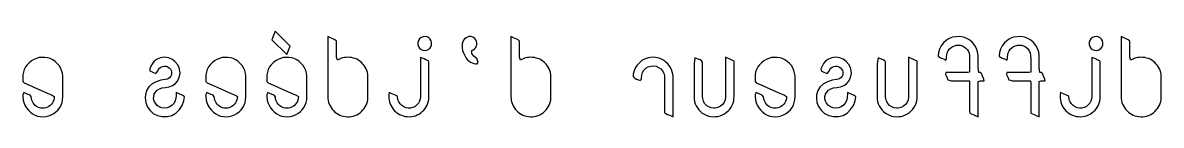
# Model space of a CAD drawing. Header units: metres. Extents: x 300 to 1036, y 0 to 304.
# Drawn here: x 401.37 to 421.01, y 178.38 to 179.86 of the extents above; entities that cross this region are included whole.
import ezdxf

# ---------------------------------------------------------------- set-up
doc = ezdxf.new("R2010")
doc.units = ezdxf.units.M

msp = doc.modelspace()

# ---------------------------------------------------------------- linework, layer by layer
at = {"layer": 'COMPONENT1'}
for p, q in [((405.719, 179.856), (405.66, 179.707)), ((405.98, 179.602), (405.719, 179.856)), ((406.63, 179.765), (406.63, 179.721)), ((406.675, 179.745), (406.63, 179.765)), ((406.702, 179.733), (406.675, 179.745)), ((406.729, 179.722), (406.702, 179.733)), ((408.213, 179.725), (408.194, 179.697)), ((408.24, 179.748), (408.213, 179.725)), ((408.271, 179.761), (408.24, 179.748)), ((408.306, 179.765), (408.271, 179.761)), ((408.34, 179.759), (408.306, 179.765)), ((408.37, 179.743), (408.34, 179.759)), ((408.396, 179.718), (408.37, 179.743)), ((408.989, 179.725), (408.97, 179.702)), ((409.013, 179.744), (408.989, 179.725)), ((409.038, 179.757), (409.013, 179.744)), ((409.063, 179.764), (409.038, 179.757)), ((409.09, 179.764), (409.063, 179.764)), ((409.118, 179.759), (409.09, 179.764)), ((409.143, 179.748), (409.118, 179.759)), ((409.165, 179.73), (409.143, 179.748)), ((409.183, 179.707), (409.165, 179.73)), ((409.788, 179.765), (409.788, 179.721)), ((409.834, 179.745), (409.788, 179.765)), ((409.86, 179.733), (409.834, 179.745)), ((409.887, 179.722), (409.86, 179.733)), ((417.349, 179.73), (417.297, 179.697)), ((417.406, 179.752), (417.349, 179.73)), ((417.467, 179.763), (417.406, 179.752)), ((417.533, 179.764), (417.467, 179.763)), ((417.594, 179.754), (417.533, 179.764)), ((417.651, 179.733), (417.594, 179.754)), ((417.704, 179.702), (417.651, 179.733)), ((418.402, 179.73), (418.35, 179.697)), ((418.459, 179.752), (418.402, 179.73)), ((418.52, 179.763), (418.459, 179.752)), ((418.586, 179.764), (418.52, 179.763)), ((418.647, 179.754), (418.586, 179.764)), ((418.704, 179.733), (418.647, 179.754)), ((418.757, 179.702), (418.704, 179.733)), ((419.795, 179.725), (419.775, 179.697)), ((419.822, 179.748), (419.795, 179.725)), ((419.853, 179.761), (419.822, 179.748)), ((419.888, 179.765), (419.853, 179.761)), ((419.922, 179.759), (419.888, 179.765)), ((419.952, 179.743), (419.922, 179.759)), ((419.977, 179.718), (419.952, 179.743)), ((420.317, 179.765), (420.317, 179.721)), ((420.363, 179.745), (420.317, 179.765)), ((420.389, 179.733), (420.363, 179.745)), ((420.416, 179.722), (420.389, 179.733)), ((405.66, 179.707), (405.922, 179.453)), ((405.922, 179.453), (405.98, 179.602)), ((406.63, 179.721), (406.63, 179.606)), ((406.63, 179.606), (406.63, 179.442)), ((406.752, 179.711), (406.729, 179.722)), ((406.776, 179.688), (406.752, 179.711)), ((406.776, 179.651), (406.776, 179.688)), ((406.776, 179.596), (406.776, 179.651)), ((406.776, 179.532), (406.776, 179.596)), ((406.776, 179.467), (406.776, 179.532)), ((408.194, 179.697), (408.184, 179.664)), ((408.184, 179.664), (408.184, 179.628)), ((408.184, 179.628), (408.193, 179.594)), ((408.193, 179.594), (408.211, 179.565)), ((408.211, 179.565), (408.238, 179.542)), ((408.238, 179.542), (408.268, 179.528)), ((408.303, 179.523), (408.337, 179.528)), ((408.337, 179.528), (408.386, 179.558)), ((408.386, 179.558), (408.407, 179.586)), ((408.413, 179.689), (408.396, 179.718)), ((408.407, 179.586), (408.418, 179.619)), ((408.42, 179.655), (408.413, 179.689)), ((408.418, 179.619), (408.42, 179.655)), ((408.949, 179.639), (408.946, 179.608)), ((408.946, 179.608), (408.947, 179.568)), ((408.947, 179.568), (408.955, 179.525)), ((408.957, 179.673), (408.949, 179.639)), ((408.97, 179.702), (408.957, 179.673)), ((409.111, 179.527), (409.137, 179.537)), ((409.137, 179.537), (409.16, 179.553)), ((409.16, 179.553), (409.177, 179.573)), ((409.177, 179.573), (409.191, 179.597)), ((409.194, 179.682), (409.183, 179.707)), ((409.191, 179.597), (409.198, 179.624)), ((409.199, 179.654), (409.194, 179.682)), ((409.198, 179.624), (409.199, 179.654)), ((409.788, 179.721), (409.788, 179.606)), ((409.788, 179.606), (409.788, 179.442)), ((409.91, 179.711), (409.887, 179.722)), ((409.935, 179.688), (409.91, 179.711)), ((409.935, 179.651), (409.935, 179.688)), ((409.935, 179.596), (409.935, 179.651)), ((409.935, 179.532), (409.935, 179.596)), ((409.935, 179.467), (409.935, 179.532)), ((417.183, 179.549), (417.165, 179.491)), ((417.211, 179.603), (417.183, 179.549)), ((417.25, 179.654), (417.211, 179.603)), ((417.297, 179.697), (417.25, 179.654)), ((417.331, 179.516), (417.351, 179.545)), ((417.351, 179.545), (417.377, 179.571)), ((417.377, 179.571), (417.407, 179.592)), ((417.407, 179.592), (417.439, 179.607)), ((417.439, 179.607), (417.473, 179.615)), ((417.473, 179.615), (417.509, 179.618)), ((417.509, 179.618), (417.545, 179.614)), ((417.545, 179.614), (417.579, 179.604)), ((417.579, 179.604), (417.61, 179.587)), ((417.61, 179.587), (417.639, 179.565)), ((417.639, 179.565), (417.663, 179.537)), ((417.663, 179.537), (417.682, 179.508)), ((417.752, 179.66), (417.704, 179.702)), ((417.792, 179.611), (417.752, 179.66)), ((417.822, 179.558), (417.792, 179.611)), ((417.84, 179.5), (417.822, 179.558)), ((418.236, 179.549), (418.218, 179.491)), ((418.264, 179.603), (418.236, 179.549)), ((418.303, 179.654), (418.264, 179.603)), ((418.35, 179.697), (418.303, 179.654)), ((418.383, 179.516), (418.404, 179.545)), ((418.404, 179.545), (418.43, 179.571)), ((418.43, 179.571), (418.459, 179.592)), ((418.459, 179.592), (418.491, 179.607)), ((418.491, 179.607), (418.526, 179.615)), ((418.526, 179.615), (418.562, 179.618)), ((418.562, 179.618), (418.598, 179.614)), ((418.598, 179.614), (418.632, 179.604)), ((418.632, 179.604), (418.663, 179.587)), ((418.663, 179.587), (418.692, 179.565)), ((418.692, 179.565), (418.716, 179.537)), ((418.716, 179.537), (418.735, 179.508)), ((418.805, 179.66), (418.757, 179.702)), ((418.845, 179.611), (418.805, 179.66)), ((418.874, 179.558), (418.845, 179.611)), ((418.893, 179.5), (418.874, 179.558)), ((419.766, 179.664), (419.765, 179.628)), ((419.765, 179.628), (419.774, 179.594)), ((419.775, 179.697), (419.766, 179.664)), ((419.774, 179.594), (419.793, 179.565)), ((419.793, 179.565), (419.819, 179.542)), ((419.819, 179.542), (419.85, 179.528)), ((419.885, 179.523), (419.919, 179.528)), ((419.919, 179.528), (419.967, 179.558)), ((419.967, 179.558), (419.988, 179.586)), ((419.994, 179.689), (419.977, 179.718)), ((419.988, 179.586), (420, 179.619)), ((420.002, 179.655), (419.994, 179.689)), ((420, 179.619), (420.002, 179.655)), ((420.317, 179.721), (420.317, 179.606)), ((420.317, 179.606), (420.317, 179.442)), ((420.439, 179.711), (420.416, 179.722)), ((420.464, 179.688), (420.439, 179.711)), ((420.464, 179.651), (420.464, 179.688)), ((420.464, 179.596), (420.464, 179.651)), ((420.464, 179.532), (420.464, 179.596)), ((420.464, 179.467), (420.464, 179.532)), ((401.516, 179.346), (401.476, 179.314)), ((401.557, 179.371), (401.516, 179.346)), ((401.601, 179.389), (401.557, 179.371)), ((401.647, 179.401), (401.601, 179.389)), ((401.695, 179.406), (401.647, 179.401)), ((401.745, 179.405), (401.695, 179.406)), ((401.793, 179.398), (401.745, 179.405)), ((401.839, 179.384), (401.793, 179.398)), ((401.882, 179.363), (401.839, 179.384)), ((401.922, 179.336), (401.882, 179.363)), ((401.959, 179.302), (401.922, 179.336)), ((403.633, 179.338), (403.601, 179.298)), ((403.684, 179.377), (403.633, 179.338)), ((403.744, 179.4), (403.684, 179.377)), ((403.813, 179.407), (403.744, 179.4)), ((403.879, 179.399), (403.813, 179.407)), ((403.938, 179.375), (403.879, 179.399)), ((403.991, 179.335), (403.938, 179.375)), ((404.034, 179.285), (403.991, 179.335)), ((404.674, 179.346), (404.634, 179.314)), ((404.716, 179.371), (404.674, 179.346)), ((404.76, 179.389), (404.716, 179.371)), ((404.806, 179.401), (404.76, 179.389)), ((404.854, 179.406), (404.806, 179.401)), ((404.904, 179.405), (404.854, 179.406)), ((404.952, 179.398), (404.904, 179.405)), ((404.997, 179.384), (404.952, 179.398)), ((405.04, 179.363), (404.997, 179.384)), ((405.08, 179.336), (405.04, 179.363)), ((405.118, 179.302), (405.08, 179.336)), ((405.727, 179.346), (405.687, 179.314)), ((405.769, 179.371), (405.727, 179.346)), ((405.813, 179.389), (405.769, 179.371)), ((405.859, 179.401), (405.813, 179.389)), ((405.907, 179.406), (405.859, 179.401)), ((405.957, 179.405), (405.907, 179.406)), ((406.005, 179.398), (405.957, 179.405)), ((406.05, 179.384), (406.005, 179.398)), ((406.093, 179.363), (406.05, 179.384)), ((406.133, 179.336), (406.093, 179.363)), ((406.171, 179.302), (406.133, 179.336)), ((406.63, 179.442), (406.63, 179.254)), ((406.776, 179.409), (406.776, 179.467)), ((406.794, 179.357), (406.776, 179.409)), ((406.817, 179.37), (406.794, 179.357)), ((406.84, 179.381), (406.817, 179.37)), ((406.864, 179.39), (406.84, 179.381)), ((406.889, 179.397), (406.864, 179.39)), ((406.915, 179.402), (406.889, 179.397)), ((406.941, 179.405), (406.915, 179.402)), ((406.968, 179.407), (406.941, 179.405)), ((407.001, 179.406), (406.968, 179.407)), ((407.035, 179.402), (407.001, 179.406)), ((407.067, 179.395), (407.035, 179.402)), ((407.098, 179.386), (407.067, 179.395)), ((407.128, 179.373), (407.098, 179.386)), ((407.157, 179.356), (407.128, 179.373)), ((407.184, 179.337), (407.157, 179.356)), ((407.21, 179.315), (407.184, 179.337)), ((408.229, 179.406), (408.227, 179.343)), ((408.227, 179.343), (408.227, 179.243)), ((408.264, 179.391), (408.229, 179.406)), ((408.291, 179.379), (408.264, 179.391)), ((408.268, 179.528), (408.303, 179.523)), ((408.319, 179.366), (408.291, 179.379)), ((408.364, 179.347), (408.319, 179.366)), ((408.373, 179.322), (408.364, 179.347)), ((408.955, 179.525), (408.969, 179.482)), ((408.969, 179.482), (408.996, 179.429)), ((408.996, 179.429), (409.017, 179.395)), ((409.017, 179.395), (409.041, 179.366)), ((409.041, 179.366), (409.065, 179.343)), ((409.065, 179.343), (409.092, 179.324)), ((409.116, 179.475), (409.111, 179.527)), ((409.129, 179.447), (409.116, 179.475)), ((409.145, 179.425), (409.129, 179.447)), ((409.174, 179.404), (409.145, 179.425)), ((409.201, 179.384), (409.174, 179.404)), ((409.211, 179.354), (409.201, 179.384)), ((409.222, 179.324), (409.211, 179.354)), ((409.788, 179.442), (409.788, 179.254)), ((409.935, 179.409), (409.935, 179.467)), ((409.953, 179.357), (409.935, 179.409)), ((409.975, 179.37), (409.953, 179.357)), ((409.999, 179.381), (409.975, 179.37)), ((410.023, 179.39), (409.999, 179.381)), ((410.047, 179.397), (410.023, 179.39)), ((410.073, 179.402), (410.047, 179.397)), ((410.1, 179.405), (410.073, 179.402)), ((410.127, 179.407), (410.1, 179.405)), ((410.16, 179.406), (410.127, 179.407)), ((410.193, 179.402), (410.16, 179.406)), ((410.226, 179.395), (410.193, 179.402)), ((410.257, 179.386), (410.226, 179.395)), ((410.287, 179.373), (410.257, 179.386)), ((410.316, 179.356), (410.287, 179.373)), ((410.343, 179.337), (410.316, 179.356)), ((410.369, 179.315), (410.343, 179.337)), ((412.048, 179.35), (412.016, 179.325)), ((412.082, 179.371), (412.048, 179.35)), ((412.119, 179.387), (412.082, 179.371)), ((412.157, 179.398), (412.119, 179.387)), ((412.198, 179.405), (412.157, 179.398)), ((412.24, 179.407), (412.198, 179.405)), ((412.282, 179.405), (412.24, 179.407)), ((412.322, 179.398), (412.282, 179.405)), ((412.36, 179.387), (412.322, 179.398)), ((412.396, 179.371), (412.36, 179.387)), ((412.431, 179.35), (412.396, 179.371)), ((412.463, 179.325), (412.431, 179.35)), ((412.962, 179.4), (412.947, 179.3)), ((412.988, 179.389), (412.962, 179.4)), ((413.02, 179.375), (412.988, 179.389)), ((413.052, 179.361), (413.02, 179.375)), ((413.078, 179.349), (413.052, 179.361)), ((413.093, 179.326), (413.078, 179.349)), ((413.522, 179.393), (413.491, 179.407)), ((413.491, 179.407), (413.491, 179.366)), ((413.491, 179.366), (413.491, 179.26)), ((413.553, 179.38), (413.522, 179.393)), ((413.586, 179.365), (413.553, 179.38)), ((413.614, 179.353), (413.586, 179.365)), ((413.637, 179.338), (413.614, 179.353)), ((413.637, 179.279), (413.637, 179.338)), ((414.15, 179.346), (414.11, 179.314)), ((414.192, 179.371), (414.15, 179.346)), ((414.236, 179.389), (414.192, 179.371)), ((414.282, 179.401), (414.236, 179.389)), ((414.33, 179.406), (414.282, 179.401)), ((414.38, 179.405), (414.33, 179.406)), ((414.428, 179.398), (414.38, 179.405)), ((414.473, 179.384), (414.428, 179.398)), ((414.516, 179.363), (414.473, 179.384)), ((414.556, 179.336), (414.516, 179.363)), ((414.593, 179.302), (414.556, 179.336)), ((415.215, 179.338), (415.182, 179.298)), ((415.266, 179.377), (415.215, 179.338)), ((415.326, 179.4), (415.266, 179.377)), ((415.395, 179.407), (415.326, 179.4)), ((415.46, 179.399), (415.395, 179.407)), ((415.52, 179.375), (415.46, 179.399)), ((415.572, 179.335), (415.52, 179.375)), ((415.615, 179.285), (415.572, 179.335)), ((416.121, 179.4), (416.106, 179.3)), ((416.147, 179.389), (416.121, 179.4)), ((416.179, 179.375), (416.147, 179.389)), ((416.211, 179.361), (416.179, 179.375)), ((416.237, 179.349), (416.211, 179.361)), ((416.252, 179.326), (416.237, 179.349)), ((416.681, 179.393), (416.649, 179.407)), ((416.649, 179.407), (416.649, 179.366)), ((416.649, 179.366), (416.649, 179.26)), ((416.712, 179.38), (416.681, 179.393)), ((416.744, 179.365), (416.712, 179.38)), ((416.773, 179.353), (416.744, 179.365)), ((416.796, 179.338), (416.773, 179.353)), ((416.796, 179.279), (416.796, 179.338)), ((417.165, 179.491), (417.159, 179.429)), ((417.159, 179.429), (417.2, 179.399)), ((417.2, 179.399), (417.249, 179.378)), ((417.249, 179.378), (417.291, 179.359)), ((417.291, 179.359), (417.305, 179.385)), ((417.305, 179.418), (417.308, 179.449)), ((417.305, 179.385), (417.305, 179.418)), ((417.308, 179.449), (417.316, 179.484)), ((417.316, 179.484), (417.331, 179.516)), ((417.682, 179.508), (417.695, 179.476)), ((417.695, 179.476), (417.701, 179.441)), ((417.701, 179.441), (417.702, 179.376)), ((417.702, 179.376), (417.702, 179.291)), ((417.848, 179.438), (417.84, 179.5)), ((417.849, 179.4), (417.848, 179.438)), ((417.849, 179.324), (417.849, 179.4)), ((418.218, 179.491), (418.211, 179.429)), ((418.211, 179.429), (418.253, 179.399)), ((418.253, 179.399), (418.302, 179.378)), ((418.302, 179.378), (418.344, 179.359)), ((418.344, 179.359), (418.358, 179.385)), ((418.358, 179.418), (418.361, 179.449)), ((418.358, 179.385), (418.358, 179.418)), ((418.361, 179.449), (418.369, 179.484)), ((418.369, 179.484), (418.383, 179.516)), ((418.735, 179.508), (418.748, 179.476)), ((418.748, 179.476), (418.754, 179.441)), ((418.754, 179.441), (418.755, 179.376)), ((418.755, 179.376), (418.755, 179.291)), ((418.901, 179.438), (418.893, 179.5)), ((418.902, 179.4), (418.901, 179.438)), ((418.902, 179.324), (418.902, 179.4)), ((419.81, 179.406), (419.808, 179.343)), ((419.808, 179.343), (419.808, 179.243)), ((419.845, 179.391), (419.81, 179.406)), ((419.873, 179.379), (419.845, 179.391)), ((419.85, 179.528), (419.885, 179.523)), ((419.901, 179.366), (419.873, 179.379)), ((419.946, 179.347), (419.901, 179.366)), ((419.954, 179.322), (419.946, 179.347)), ((420.317, 179.442), (420.317, 179.254)), ((420.464, 179.409), (420.464, 179.467)), ((420.481, 179.357), (420.464, 179.409)), ((420.504, 179.37), (420.481, 179.357)), ((420.527, 179.381), (420.504, 179.37)), ((420.551, 179.39), (420.527, 179.381)), ((420.576, 179.397), (420.551, 179.39)), ((420.602, 179.402), (420.576, 179.397)), ((420.628, 179.405), (420.602, 179.402)), ((420.656, 179.407), (420.628, 179.405)), ((420.688, 179.406), (420.656, 179.407)), ((420.722, 179.402), (420.688, 179.406)), ((420.755, 179.395), (420.722, 179.402)), ((420.786, 179.386), (420.755, 179.395)), ((420.816, 179.373), (420.786, 179.386)), ((420.844, 179.356), (420.816, 179.373)), ((420.872, 179.337), (420.844, 179.356)), ((420.898, 179.315), (420.872, 179.337)), ((401.376, 179.152), (401.367, 179.103)), ((401.391, 179.198), (401.376, 179.152)), ((401.412, 179.24), (401.391, 179.198)), ((401.441, 179.279), (401.412, 179.24)), ((401.476, 179.314), (401.441, 179.279)), ((401.991, 179.264), (401.959, 179.302)), ((402.017, 179.224), (401.991, 179.264)), ((402.036, 179.18), (402.017, 179.224)), ((402.049, 179.134), (402.036, 179.18)), ((403.576, 179.256), (403.556, 179.206)), ((403.556, 179.206), (403.556, 179.176)), ((403.556, 179.176), (403.608, 179.153)), ((403.601, 179.298), (403.576, 179.256)), ((403.608, 179.153), (403.663, 179.129)), ((403.663, 179.129), (403.694, 179.166)), ((403.694, 179.166), (403.708, 179.195)), ((403.708, 179.195), (403.726, 179.219)), ((403.726, 179.219), (403.749, 179.238)), ((403.749, 179.238), (403.776, 179.25)), ((403.776, 179.25), (403.807, 179.255)), ((403.807, 179.255), (403.837, 179.252)), ((403.837, 179.252), (403.865, 179.243)), ((403.865, 179.243), (403.89, 179.226)), ((403.89, 179.226), (403.912, 179.204)), ((403.912, 179.204), (403.926, 179.18)), ((403.926, 179.18), (403.933, 179.155)), ((403.933, 179.155), (403.934, 179.13)), ((404.063, 179.231), (404.034, 179.285)), ((404.078, 179.173), (404.063, 179.231)), ((404.08, 179.135), (404.078, 179.173)), ((404.534, 179.152), (404.526, 179.103)), ((404.549, 179.198), (404.534, 179.152)), ((404.571, 179.24), (404.549, 179.198)), ((404.599, 179.279), (404.571, 179.24)), ((404.634, 179.314), (404.599, 179.279)), ((405.15, 179.264), (405.118, 179.302)), ((405.176, 179.224), (405.15, 179.264)), ((405.195, 179.18), (405.176, 179.224)), ((405.208, 179.134), (405.195, 179.18)), ((405.587, 179.152), (405.579, 179.103)), ((405.602, 179.198), (405.587, 179.152)), ((405.624, 179.24), (405.602, 179.198)), ((405.652, 179.279), (405.624, 179.24)), ((405.687, 179.314), (405.652, 179.279)), ((406.203, 179.264), (406.171, 179.302)), ((406.228, 179.224), (406.203, 179.264)), ((406.248, 179.18), (406.228, 179.224)), ((406.26, 179.134), (406.248, 179.18)), ((406.63, 179.254), (406.63, 179.065)), ((407.235, 179.29), (407.21, 179.315)), ((407.256, 179.264), (407.235, 179.29)), ((407.274, 179.236), (407.256, 179.264)), ((407.289, 179.207), (407.274, 179.236)), ((407.302, 179.177), (407.289, 179.207)), ((407.311, 179.145), (407.302, 179.177)), ((407.317, 179.113), (407.311, 179.145)), ((408.227, 179.243), (408.227, 179.118)), ((408.373, 179.253), (408.373, 179.322)), ((408.373, 179.152), (408.373, 179.253)), ((408.373, 179.034), (408.373, 179.152)), ((409.092, 179.324), (409.119, 179.31)), ((409.119, 179.31), (409.148, 179.302)), ((409.148, 179.302), (409.18, 179.297)), ((409.18, 179.297), (409.207, 179.296)), ((409.207, 179.296), (409.222, 179.324)), ((409.788, 179.254), (409.788, 179.065)), ((410.393, 179.29), (410.369, 179.315)), ((410.415, 179.264), (410.393, 179.29)), ((410.433, 179.236), (410.415, 179.264)), ((410.448, 179.207), (410.433, 179.236)), ((410.46, 179.177), (410.448, 179.207)), ((410.469, 179.145), (410.46, 179.177)), ((410.475, 179.113), (410.469, 179.145)), ((411.907, 179.156), (411.898, 179.117)), ((411.92, 179.193), (411.907, 179.156)), ((411.937, 179.229), (411.92, 179.193)), ((411.959, 179.263), (411.937, 179.229)), ((411.986, 179.296), (411.959, 179.263)), ((412.016, 179.325), (411.986, 179.296)), ((412.045, 179.101), (412.059, 179.145)), ((412.059, 179.145), (412.083, 179.183)), ((412.083, 179.183), (412.117, 179.217)), ((412.117, 179.217), (412.156, 179.241)), ((412.156, 179.241), (412.199, 179.255)), ((412.199, 179.255), (412.246, 179.259)), ((412.246, 179.259), (412.293, 179.252)), ((412.293, 179.252), (412.335, 179.234)), ((412.335, 179.234), (412.373, 179.206)), ((412.373, 179.206), (412.405, 179.171)), ((412.405, 179.171), (412.426, 179.131)), ((412.494, 179.296), (412.463, 179.325)), ((412.52, 179.264), (412.494, 179.296)), ((412.542, 179.231), (412.52, 179.264)), ((412.559, 179.195), (412.542, 179.231)), ((412.572, 179.157), (412.559, 179.195)), ((412.58, 179.118), (412.572, 179.157)), ((412.947, 179.3), (412.947, 179.167)), ((412.947, 179.167), (412.947, 179.015)), ((413.093, 179.247), (413.093, 179.326)), ((413.093, 179.127), (413.093, 179.247)), ((413.491, 179.26), (413.491, 179.118)), ((413.637, 179.169), (413.637, 179.279)), ((413.637, 179.034), (413.637, 179.169)), ((414.01, 179.152), (414.002, 179.103)), ((414.025, 179.198), (414.01, 179.152)), ((414.047, 179.24), (414.025, 179.198)), ((414.075, 179.279), (414.047, 179.24)), ((414.11, 179.314), (414.075, 179.279)), ((414.626, 179.264), (414.593, 179.302)), ((414.651, 179.224), (414.626, 179.264)), ((414.671, 179.18), (414.651, 179.224)), ((414.683, 179.134), (414.671, 179.18)), ((415.158, 179.256), (415.137, 179.206)), ((415.137, 179.206), (415.138, 179.176)), ((415.138, 179.176), (415.189, 179.153)), ((415.182, 179.298), (415.158, 179.256)), ((415.189, 179.153), (415.245, 179.129)), ((415.245, 179.129), (415.276, 179.166)), ((415.276, 179.166), (415.29, 179.195)), ((415.29, 179.195), (415.308, 179.219)), ((415.308, 179.219), (415.331, 179.238)), ((415.331, 179.238), (415.358, 179.25)), ((415.358, 179.25), (415.388, 179.255)), ((415.388, 179.255), (415.419, 179.252)), ((415.419, 179.252), (415.447, 179.243)), ((415.447, 179.243), (415.472, 179.226)), ((415.472, 179.226), (415.493, 179.204)), ((415.493, 179.204), (415.507, 179.18)), ((415.507, 179.18), (415.515, 179.155)), ((415.515, 179.155), (415.516, 179.13)), ((415.645, 179.231), (415.615, 179.285)), ((415.66, 179.173), (415.645, 179.231)), ((415.662, 179.135), (415.66, 179.173)), ((416.106, 179.3), (416.106, 179.167)), ((416.106, 179.167), (416.106, 179.015)), ((416.252, 179.247), (416.252, 179.326)), ((416.252, 179.127), (416.252, 179.247)), ((416.649, 179.26), (416.649, 179.118)), ((416.796, 179.169), (416.796, 179.279)), ((416.796, 179.034), (416.796, 179.169)), ((417.293, 179.147), (417.286, 179.112)), ((417.404, 179.147), (417.293, 179.147)), ((417.55, 179.147), (417.404, 179.147)), ((417.669, 179.147), (417.55, 179.147)), ((417.702, 179.15), (417.669, 179.147)), ((417.702, 179.291), (417.702, 179.202)), ((417.702, 179.202), (417.702, 179.15)), ((417.849, 179.232), (417.849, 179.324)), ((417.86, 179.147), (417.849, 179.232)), ((417.89, 179.147), (417.86, 179.147)), ((417.906, 179.126), (417.89, 179.147)), ((418.346, 179.147), (418.339, 179.112)), ((418.457, 179.147), (418.346, 179.147)), ((418.603, 179.147), (418.457, 179.147)), ((418.722, 179.147), (418.603, 179.147)), ((418.755, 179.15), (418.722, 179.147)), ((418.755, 179.291), (418.755, 179.202)), ((418.755, 179.202), (418.755, 179.15)), ((418.902, 179.232), (418.902, 179.324)), ((418.913, 179.147), (418.902, 179.232)), ((418.943, 179.147), (418.913, 179.147)), ((418.959, 179.126), (418.943, 179.147)), ((419.808, 179.243), (419.808, 179.118)), ((419.954, 179.253), (419.954, 179.322)), ((419.954, 179.152), (419.954, 179.253)), ((419.954, 179.034), (419.954, 179.152)), ((420.317, 179.254), (420.317, 179.065)), ((420.922, 179.29), (420.898, 179.315)), ((420.943, 179.264), (420.922, 179.29)), ((420.962, 179.236), (420.943, 179.264)), ((420.977, 179.207), (420.962, 179.236)), ((420.989, 179.177), (420.977, 179.207)), ((420.998, 179.145), (420.989, 179.177)), ((421.004, 179.113), (420.998, 179.145)), ((401.367, 179.103), (401.365, 179.062)), ((401.365, 179.062), (401.365, 179.032)), ((401.365, 179.032), (401.365, 178.989)), ((401.365, 178.989), (401.387, 178.967)), ((401.387, 178.967), (401.483, 178.924)), ((402.055, 179.085), (402.049, 179.134)), ((402.056, 179.053), (402.055, 179.085)), ((402.056, 178.998), (402.056, 179.053)), ((402.056, 178.914), (402.056, 178.998)), ((403.598, 178.947), (403.543, 178.896)), ((403.665, 178.985), (403.598, 178.947)), ((403.747, 179.011), (403.665, 178.985)), ((403.824, 179.023), (403.747, 179.011)), ((403.855, 179.03), (403.824, 179.023)), ((403.882, 179.043), (403.855, 179.03)), ((403.903, 179.059), (403.882, 179.043)), ((403.92, 179.081), (403.903, 179.059)), ((403.93, 179.104), (403.92, 179.081)), ((403.934, 179.13), (403.93, 179.104)), ((403.95, 178.918), (403.997, 178.951)), ((403.997, 178.951), (404.033, 178.993)), ((404.033, 178.993), (404.06, 179.045)), ((404.06, 179.045), (404.076, 179.107)), ((404.076, 179.107), (404.08, 179.135)), ((404.526, 179.103), (404.524, 179.062)), ((404.524, 179.062), (404.524, 179.032)), ((404.524, 179.032), (404.524, 178.989)), ((404.524, 178.989), (404.546, 178.967)), ((404.546, 178.967), (404.641, 178.924)), ((405.214, 179.085), (405.208, 179.134)), ((405.214, 179.053), (405.214, 179.085)), ((405.214, 178.998), (405.214, 179.053)), ((405.214, 178.914), (405.214, 178.998)), ((405.579, 179.103), (405.577, 179.062)), ((405.577, 179.062), (405.577, 179.032)), ((405.577, 179.032), (405.577, 178.989)), ((405.577, 178.989), (405.598, 178.967)), ((405.598, 178.967), (405.694, 178.924)), ((406.266, 179.085), (406.26, 179.134)), ((406.267, 179.053), (406.266, 179.085)), ((406.267, 178.998), (406.267, 179.053)), ((406.267, 178.914), (406.267, 178.998)), ((406.63, 179.065), (406.63, 178.898)), ((407.32, 179.058), (407.317, 179.113)), ((407.32, 179.03), (407.32, 179.058)), ((407.32, 178.984), (407.32, 179.03)), ((407.32, 178.925), (407.32, 178.984)), ((408.227, 179.118), (408.227, 178.987)), ((408.227, 178.987), (408.227, 178.867)), ((408.373, 178.917), (408.373, 179.034)), ((409.788, 179.065), (409.788, 178.898)), ((410.479, 179.058), (410.475, 179.113)), ((410.479, 179.03), (410.479, 179.058)), ((410.479, 178.984), (410.479, 179.03)), ((410.479, 178.925), (410.479, 178.984)), ((411.898, 179.117), (411.894, 179.076)), ((411.894, 179.076), (411.926, 179.045)), ((411.926, 179.045), (411.956, 179.032)), ((411.956, 179.032), (411.989, 179.017)), ((411.989, 179.017), (412.018, 179.005)), ((412.018, 179.005), (412.041, 179.027)), ((412.041, 179.053), (412.045, 179.101)), ((412.041, 179.027), (412.041, 179.053)), ((412.426, 179.131), (412.437, 179.086)), ((412.437, 179.086), (412.438, 179.061)), ((412.438, 179.061), (412.438, 178.996)), ((412.438, 178.996), (412.438, 178.887)), ((412.584, 179.077), (412.58, 179.118)), ((412.584, 179.044), (412.584, 179.077)), ((412.584, 178.956), (412.584, 179.044)), ((412.584, 178.823), (412.584, 178.956)), ((412.947, 179.015), (412.947, 178.873)), ((413.093, 178.99), (413.093, 179.127)), ((413.093, 178.861), (413.093, 178.99)), ((413.491, 179.118), (413.491, 178.967)), ((413.491, 178.967), (413.491, 178.834)), ((413.637, 178.9), (413.637, 179.034)), ((414.002, 179.103), (414, 179.062)), ((414, 179.062), (414, 179.032)), ((414, 179.032), (414, 178.989)), ((414, 178.989), (414.021, 178.967)), ((414.021, 178.967), (414.117, 178.924)), ((414.69, 179.085), (414.683, 179.134)), ((414.69, 179.053), (414.69, 179.085)), ((414.69, 178.998), (414.69, 179.053)), ((414.69, 178.914), (414.69, 178.998)), ((415.18, 178.947), (415.125, 178.896)), ((415.247, 178.985), (415.18, 178.947)), ((415.329, 179.011), (415.247, 178.985)), ((415.405, 179.023), (415.329, 179.011)), ((415.437, 179.03), (415.405, 179.023)), ((415.463, 179.043), (415.437, 179.03)), ((415.484, 179.059), (415.463, 179.043)), ((415.501, 179.081), (415.484, 179.059)), ((415.512, 179.104), (415.501, 179.081)), ((415.516, 179.13), (415.512, 179.104)), ((415.531, 178.918), (415.578, 178.951)), ((415.578, 178.951), (415.615, 178.993)), ((415.615, 178.993), (415.642, 179.045)), ((415.642, 179.045), (415.658, 179.107)), ((415.658, 179.107), (415.662, 179.135)), ((416.106, 179.015), (416.106, 178.873)), ((416.252, 178.99), (416.252, 179.127)), ((416.252, 178.861), (416.252, 178.99)), ((416.649, 179.118), (416.649, 178.967)), ((416.649, 178.967), (416.649, 178.834)), ((416.796, 178.9), (416.796, 179.034)), ((417.286, 179.112), (417.307, 179.063)), ((417.307, 179.063), (417.326, 179.019)), ((417.326, 179.019), (417.388, 179)), ((417.388, 179), (417.502, 179)), ((417.502, 179), (417.623, 179)), ((417.623, 179), (417.697, 179)), ((417.697, 179), (417.702, 178.962)), ((417.702, 178.962), (417.702, 178.813)), ((417.849, 178.989), (417.885, 179)), ((417.849, 178.859), (417.849, 178.989)), ((417.885, 179), (417.923, 179)), ((417.926, 179.08), (417.906, 179.126)), ((417.923, 179), (417.953, 179)), ((417.947, 179.032), (417.926, 179.08)), ((417.953, 179), (417.947, 179.032)), ((418.339, 179.112), (418.36, 179.063)), ((418.36, 179.063), (418.379, 179.019)), ((418.379, 179.019), (418.441, 179)), ((418.441, 179), (418.555, 179)), ((418.555, 179), (418.676, 179)), ((418.676, 179), (418.75, 179)), ((418.75, 179), (418.755, 178.962)), ((418.755, 178.962), (418.755, 178.813)), ((418.902, 178.989), (418.938, 179)), ((418.902, 178.859), (418.902, 178.989)), ((418.938, 179), (418.976, 179)), ((418.978, 179.08), (418.959, 179.126)), ((418.976, 179), (419.006, 179)), ((418.999, 179.032), (418.978, 179.08)), ((419.006, 179), (418.999, 179.032)), ((419.808, 179.118), (419.808, 178.987)), ((419.808, 178.987), (419.808, 178.867)), ((419.954, 178.917), (419.954, 179.034)), ((420.317, 179.065), (420.317, 178.898)), ((421.007, 179.058), (421.004, 179.113)), ((421.007, 179.03), (421.007, 179.058)), ((421.007, 178.984), (421.007, 179.03)), ((421.007, 178.925), (421.007, 178.984)), ((401.384, 178.798), (401.365, 178.766)), ((401.365, 178.766), (401.365, 178.73)), ((401.417, 178.783), (401.384, 178.798)), ((401.456, 178.766), (401.417, 178.783)), ((401.491, 178.751), (401.456, 178.766)), ((401.483, 178.924), (401.621, 178.863)), ((401.512, 178.725), (401.491, 178.751)), ((401.621, 178.863), (401.763, 178.8)), ((401.763, 178.8), (401.872, 178.752)), ((401.872, 178.752), (401.909, 178.732)), ((402.056, 178.825), (402.056, 178.914)), ((402.056, 178.755), (402.056, 178.825)), ((402.056, 178.726), (402.056, 178.755)), ((403.481, 178.762), (403.476, 178.705)), ((403.503, 178.833), (403.481, 178.762)), ((403.543, 178.896), (403.503, 178.833)), ((403.624, 178.732), (403.634, 178.769)), ((403.634, 178.769), (403.655, 178.804)), ((403.655, 178.804), (403.687, 178.838)), ((403.687, 178.838), (403.726, 178.864)), ((403.726, 178.864), (403.773, 178.88)), ((403.773, 178.88), (403.829, 178.887)), ((403.829, 178.887), (403.894, 178.897)), ((403.894, 178.897), (403.95, 178.918)), ((404.014, 178.797), (404.01, 178.762)), ((404.01, 178.762), (404.01, 178.734)), ((404.064, 178.776), (404.014, 178.797)), ((404.129, 178.747), (404.064, 178.776)), ((404.156, 178.726), (404.129, 178.747)), ((404.542, 178.798), (404.524, 178.766)), ((404.524, 178.766), (404.524, 178.73)), ((404.575, 178.783), (404.542, 178.798)), ((404.615, 178.766), (404.575, 178.783)), ((404.649, 178.751), (404.615, 178.766)), ((404.641, 178.924), (404.78, 178.863)), ((404.67, 178.725), (404.649, 178.751)), ((404.78, 178.863), (404.922, 178.8)), ((404.922, 178.8), (405.031, 178.752)), ((405.031, 178.752), (405.068, 178.732)), ((405.214, 178.825), (405.214, 178.914)), ((405.214, 178.755), (405.214, 178.825)), ((405.214, 178.726), (405.214, 178.755)), ((405.595, 178.798), (405.577, 178.766)), ((405.577, 178.766), (405.577, 178.73)), ((405.628, 178.783), (405.595, 178.798)), ((405.668, 178.766), (405.628, 178.783)), ((405.702, 178.751), (405.668, 178.766)), ((405.694, 178.924), (405.832, 178.863)), ((405.724, 178.725), (405.702, 178.751)), ((405.832, 178.863), (405.975, 178.8)), ((405.975, 178.8), (406.083, 178.752)), ((406.083, 178.752), (406.121, 178.732)), ((406.267, 178.825), (406.267, 178.914)), ((406.267, 178.755), (406.267, 178.825)), ((406.267, 178.726), (406.267, 178.755)), ((406.63, 178.898), (406.63, 178.777)), ((406.63, 178.777), (406.63, 178.726)), ((407.32, 178.863), (407.32, 178.925)), ((407.32, 178.805), (407.32, 178.863)), ((407.32, 178.758), (407.32, 178.805)), ((407.32, 178.71), (407.32, 178.758)), ((407.686, 178.798), (407.683, 178.77)), ((407.683, 178.77), (407.683, 178.743)), ((407.724, 178.781), (407.686, 178.798)), ((407.751, 178.769), (407.724, 178.781)), ((407.78, 178.757), (407.751, 178.769)), ((407.805, 178.746), (407.78, 178.757)), ((407.829, 178.735), (407.805, 178.746)), ((408.227, 178.867), (408.227, 178.775)), ((408.227, 178.775), (408.227, 178.73)), ((408.373, 178.815), (408.373, 178.917)), ((408.373, 178.747), (408.373, 178.815)), ((408.373, 178.72), (408.373, 178.747)), ((409.788, 178.898), (409.788, 178.777)), ((409.788, 178.777), (409.788, 178.726)), ((410.478, 178.71), (410.479, 178.758)), ((410.479, 178.863), (410.479, 178.925)), ((410.479, 178.805), (410.479, 178.863)), ((410.479, 178.758), (410.479, 178.805)), ((412.438, 178.887), (412.438, 178.753)), ((412.438, 178.753), (412.438, 178.619)), ((412.584, 178.671), (412.584, 178.823)), ((412.947, 178.873), (412.947, 178.767)), ((412.947, 178.767), (412.947, 178.726)), ((413.093, 178.766), (413.093, 178.861)), ((413.093, 178.726), (413.093, 178.766)), ((413.491, 178.747), (413.49, 178.72)), ((413.491, 178.834), (413.491, 178.747)), ((413.637, 178.79), (413.637, 178.9)), ((413.637, 178.73), (413.637, 178.79)), ((414.018, 178.798), (414, 178.766)), ((414, 178.766), (414, 178.73)), ((414.051, 178.783), (414.018, 178.798)), ((414.091, 178.766), (414.051, 178.783)), ((414.125, 178.751), (414.091, 178.766)), ((414.117, 178.924), (414.255, 178.863)), ((414.146, 178.725), (414.125, 178.751)), ((414.255, 178.863), (414.398, 178.8)), ((414.398, 178.8), (414.506, 178.752)), ((414.506, 178.752), (414.544, 178.732)), ((414.69, 178.825), (414.69, 178.914)), ((414.69, 178.755), (414.69, 178.825)), ((414.69, 178.726), (414.69, 178.755)), ((415.062, 178.762), (415.057, 178.705)), ((415.085, 178.833), (415.062, 178.762)), ((415.125, 178.896), (415.085, 178.833)), ((415.205, 178.732), (415.216, 178.769)), ((415.216, 178.769), (415.237, 178.804)), ((415.237, 178.804), (415.268, 178.838)), ((415.268, 178.838), (415.308, 178.864)), ((415.308, 178.864), (415.355, 178.88)), ((415.355, 178.88), (415.41, 178.887)), ((415.41, 178.887), (415.475, 178.897)), ((415.475, 178.897), (415.531, 178.918)), ((415.592, 178.762), (415.591, 178.734)), ((415.596, 178.797), (415.592, 178.762)), ((415.646, 178.776), (415.596, 178.797)), ((415.71, 178.747), (415.646, 178.776)), ((415.738, 178.726), (415.71, 178.747)), ((416.106, 178.873), (416.106, 178.767)), ((416.106, 178.767), (416.106, 178.726)), ((416.252, 178.766), (416.252, 178.861)), ((416.252, 178.726), (416.252, 178.766)), ((416.649, 178.834), (416.649, 178.747)), ((416.649, 178.747), (416.649, 178.72)), ((416.796, 178.79), (416.796, 178.9)), ((416.796, 178.73), (416.796, 178.79)), ((417.702, 178.813), (417.702, 178.625)), ((417.849, 178.654), (417.849, 178.859)), ((418.755, 178.813), (418.755, 178.625)), ((418.902, 178.654), (418.902, 178.859)), ((419.268, 178.798), (419.264, 178.77)), ((419.264, 178.77), (419.264, 178.743)), ((419.306, 178.781), (419.268, 178.798)), ((419.333, 178.769), (419.306, 178.781)), ((419.361, 178.757), (419.333, 178.769)), ((419.386, 178.746), (419.361, 178.757)), ((419.411, 178.735), (419.386, 178.746)), ((419.808, 178.867), (419.808, 178.775)), ((419.808, 178.775), (419.808, 178.73)), ((419.954, 178.815), (419.954, 178.917)), ((419.954, 178.747), (419.954, 178.815)), ((419.954, 178.72), (419.954, 178.747)), ((420.317, 178.898), (420.317, 178.777)), ((420.317, 178.777), (420.317, 178.726)), ((421.007, 178.863), (421.007, 178.925)), ((421.007, 178.805), (421.007, 178.863)), ((421.007, 178.758), (421.007, 178.805)), ((421.007, 178.71), (421.007, 178.758)), ((401.365, 178.73), (401.371, 178.67)), ((401.371, 178.67), (401.383, 178.625)), ((401.383, 178.625), (401.402, 178.581)), ((401.402, 178.581), (401.429, 178.537)), ((401.515, 178.696), (401.512, 178.725)), ((401.521, 178.668), (401.515, 178.696)), ((401.531, 178.642), (401.521, 178.668)), ((401.545, 178.619), (401.531, 178.642)), ((401.562, 178.597), (401.545, 178.619)), ((401.582, 178.577), (401.562, 178.597)), ((401.605, 178.56), (401.582, 178.577)), ((401.628, 178.547), (401.605, 178.56)), ((401.653, 178.537), (401.628, 178.547)), ((401.792, 178.547), (401.765, 178.537)), ((401.817, 178.561), (401.792, 178.547)), ((401.84, 178.578), (401.817, 178.561)), ((401.86, 178.599), (401.84, 178.578)), ((401.878, 178.622), (401.86, 178.599)), ((401.891, 178.646), (401.878, 178.622)), ((401.901, 178.673), (401.891, 178.646)), ((401.907, 178.701), (401.901, 178.673)), ((401.909, 178.732), (401.907, 178.701)), ((402.003, 178.542), (402.026, 178.584)), ((402.026, 178.584), (402.043, 178.628)), ((402.043, 178.628), (402.053, 178.676)), ((402.053, 178.676), (402.056, 178.726)), ((403.476, 178.705), (403.486, 178.626)), ((403.486, 178.626), (403.513, 178.558)), ((403.513, 178.558), (403.556, 178.494)), ((403.623, 178.692), (403.624, 178.732)), ((403.633, 178.651), (403.623, 178.692)), ((403.653, 178.613), (403.633, 178.651)), ((403.683, 178.577), (403.653, 178.613)), ((403.72, 178.551), (403.683, 178.577)), ((403.762, 178.535), (403.72, 178.551)), ((403.904, 178.552), (403.859, 178.535)), ((403.943, 178.58), (403.904, 178.552)), ((403.976, 178.616), (403.943, 178.58)), ((403.997, 178.658), (403.976, 178.616)), ((404.008, 178.705), (403.997, 178.658)), ((404.01, 178.734), (404.008, 178.705)), ((404.068, 178.505), (404.116, 178.577)), ((404.116, 178.577), (404.145, 178.654)), ((404.145, 178.654), (404.156, 178.726)), ((404.524, 178.73), (404.529, 178.67)), ((404.529, 178.67), (404.542, 178.625)), ((404.542, 178.625), (404.561, 178.581)), ((404.561, 178.581), (404.587, 178.537)), ((404.673, 178.696), (404.67, 178.725)), ((404.68, 178.668), (404.673, 178.696)), ((404.69, 178.642), (404.68, 178.668)), ((404.703, 178.619), (404.69, 178.642)), ((404.72, 178.597), (404.703, 178.619)), ((404.741, 178.577), (404.72, 178.597)), ((404.763, 178.56), (404.741, 178.577)), ((404.787, 178.547), (404.763, 178.56)), ((404.812, 178.537), (404.787, 178.547)), ((404.951, 178.547), (404.924, 178.537)), ((404.975, 178.561), (404.951, 178.547)), ((404.998, 178.578), (404.975, 178.561)), ((405.019, 178.599), (404.998, 178.578)), ((405.036, 178.622), (405.019, 178.599)), ((405.05, 178.646), (405.036, 178.622)), ((405.06, 178.673), (405.05, 178.646)), ((405.066, 178.701), (405.06, 178.673)), ((405.068, 178.732), (405.066, 178.701)), ((405.162, 178.542), (405.185, 178.584)), ((405.185, 178.584), (405.201, 178.628)), ((405.201, 178.628), (405.211, 178.676)), ((405.211, 178.676), (405.214, 178.726)), ((405.577, 178.73), (405.582, 178.67)), ((405.582, 178.67), (405.594, 178.625)), ((405.594, 178.625), (405.614, 178.581)), ((405.614, 178.581), (405.64, 178.537)), ((405.726, 178.696), (405.724, 178.725)), ((405.733, 178.668), (405.726, 178.696)), ((405.743, 178.642), (405.733, 178.668)), ((405.756, 178.619), (405.743, 178.642)), ((405.773, 178.597), (405.756, 178.619)), ((405.794, 178.577), (405.773, 178.597)), ((405.816, 178.56), (405.794, 178.577)), ((405.84, 178.547), (405.816, 178.56)), ((405.864, 178.537), (405.84, 178.547)), ((406.004, 178.547), (405.977, 178.537)), ((406.028, 178.561), (406.004, 178.547)), ((406.051, 178.578), (406.028, 178.561)), ((406.072, 178.599), (406.051, 178.578)), ((406.089, 178.622), (406.072, 178.599)), ((406.103, 178.646), (406.089, 178.622)), ((406.112, 178.673), (406.103, 178.646)), ((406.118, 178.701), (406.112, 178.673)), ((406.121, 178.732), (406.118, 178.701)), ((406.215, 178.542), (406.238, 178.584)), ((406.238, 178.584), (406.254, 178.628)), ((406.254, 178.628), (406.264, 178.676)), ((406.264, 178.676), (406.267, 178.726)), ((406.63, 178.726), (406.631, 178.694)), ((406.631, 178.694), (406.636, 178.661)), ((406.636, 178.661), (406.643, 178.629)), ((406.643, 178.629), (406.654, 178.598)), ((406.654, 178.598), (406.667, 178.568)), ((406.667, 178.568), (406.684, 178.54)), ((407.256, 178.525), (407.274, 178.552)), ((407.274, 178.552), (407.289, 178.581)), ((407.289, 178.581), (407.302, 178.612)), ((407.302, 178.612), (407.311, 178.643)), ((407.311, 178.643), (407.317, 178.676)), ((407.317, 178.676), (407.32, 178.71)), ((407.683, 178.743), (407.683, 178.703)), ((407.683, 178.703), (407.687, 178.668)), ((407.687, 178.668), (407.694, 178.634)), ((407.694, 178.634), (407.705, 178.601)), ((407.705, 178.601), (407.719, 178.57)), ((407.719, 178.57), (407.736, 178.54)), ((407.838, 178.675), (407.829, 178.735)), ((407.854, 178.638), (407.838, 178.675)), ((407.877, 178.603), (407.854, 178.638)), ((407.907, 178.573), (407.877, 178.603)), ((407.94, 178.55), (407.907, 178.573)), ((407.976, 178.536), (407.94, 178.55)), ((408.134, 178.561), (408.098, 178.543)), ((408.167, 178.586), (408.134, 178.561)), ((408.193, 178.617), (408.167, 178.586)), ((408.211, 178.652), (408.193, 178.617)), ((408.223, 178.691), (408.211, 178.652)), ((408.227, 178.73), (408.223, 178.691)), ((408.308, 178.524), (408.327, 178.553)), ((408.327, 178.553), (408.343, 178.584)), ((408.343, 178.584), (408.356, 178.616)), ((408.356, 178.616), (408.365, 178.649)), ((408.365, 178.649), (408.371, 178.684)), ((408.371, 178.684), (408.373, 178.72)), ((409.788, 178.726), (409.79, 178.694)), ((409.79, 178.694), (409.794, 178.661)), ((409.794, 178.661), (409.802, 178.629)), ((409.802, 178.629), (409.812, 178.598)), ((409.812, 178.598), (409.826, 178.568)), ((409.826, 178.568), (409.843, 178.54)), ((410.415, 178.525), (410.433, 178.552)), ((410.433, 178.552), (410.448, 178.581)), ((410.448, 178.581), (410.46, 178.612)), ((410.46, 178.612), (410.469, 178.643)), ((410.469, 178.643), (410.475, 178.676)), ((410.475, 178.676), (410.478, 178.71)), ((412.438, 178.619), (412.438, 178.51)), ((412.584, 178.529), (412.584, 178.671)), ((412.947, 178.726), (412.949, 178.684)), ((412.949, 178.684), (412.956, 178.644)), ((412.956, 178.644), (412.967, 178.606)), ((412.967, 178.606), (412.983, 178.57)), ((412.983, 178.57), (413.004, 178.535)), ((413.096, 178.694), (413.093, 178.726)), ((413.108, 178.651), (413.096, 178.694)), ((413.13, 178.611), (413.108, 178.651)), ((413.163, 178.577), (413.13, 178.611)), ((413.2, 178.551), (413.163, 178.577)), ((413.241, 178.535), (413.2, 178.551)), ((413.401, 178.562), (413.359, 178.541)), ((413.438, 178.593), (413.401, 178.562)), ((413.465, 178.63), (413.438, 178.593)), ((413.483, 178.672), (413.465, 178.63)), ((413.49, 178.72), (413.483, 178.672)), ((413.564, 178.513), (413.587, 178.546)), ((413.587, 178.546), (413.607, 178.581)), ((413.607, 178.581), (413.621, 178.618)), ((413.621, 178.618), (413.631, 178.657)), ((413.631, 178.657), (413.636, 178.698)), ((413.636, 178.698), (413.637, 178.73)), ((414, 178.73), (414.005, 178.67)), ((414.005, 178.67), (414.017, 178.625)), ((414.017, 178.625), (414.037, 178.581)), ((414.037, 178.581), (414.063, 178.537)), ((414.149, 178.696), (414.146, 178.725)), ((414.156, 178.668), (414.149, 178.696)), ((414.166, 178.642), (414.156, 178.668)), ((414.179, 178.619), (414.166, 178.642)), ((414.196, 178.597), (414.179, 178.619)), ((414.217, 178.577), (414.196, 178.597)), ((414.239, 178.56), (414.217, 178.577)), ((414.263, 178.547), (414.239, 178.56)), ((414.287, 178.537), (414.263, 178.547)), ((414.427, 178.547), (414.4, 178.537)), ((414.451, 178.561), (414.427, 178.547)), ((414.474, 178.578), (414.451, 178.561)), ((414.495, 178.599), (414.474, 178.578)), ((414.512, 178.622), (414.495, 178.599)), ((414.526, 178.646), (414.512, 178.622)), ((414.535, 178.673), (414.526, 178.646)), ((414.541, 178.701), (414.535, 178.673)), ((414.544, 178.732), (414.541, 178.701)), ((414.638, 178.542), (414.661, 178.584)), ((414.661, 178.584), (414.677, 178.628)), ((414.677, 178.628), (414.687, 178.676)), ((414.687, 178.676), (414.69, 178.726)), ((415.057, 178.705), (415.067, 178.626)), ((415.067, 178.626), (415.094, 178.558)), ((415.094, 178.558), (415.138, 178.494)), ((415.205, 178.692), (415.205, 178.732)), ((415.214, 178.651), (415.205, 178.692)), ((415.234, 178.613), (415.214, 178.651)), ((415.264, 178.577), (415.234, 178.613)), ((415.301, 178.551), (415.264, 178.577)), ((415.344, 178.535), (415.301, 178.551)), ((415.485, 178.552), (415.441, 178.535)), ((415.525, 178.58), (415.485, 178.552)), ((415.557, 178.616), (415.525, 178.58)), ((415.579, 178.658), (415.557, 178.616)), ((415.59, 178.705), (415.579, 178.658)), ((415.591, 178.734), (415.59, 178.705)), ((415.649, 178.505), (415.697, 178.577)), ((415.697, 178.577), (415.727, 178.654)), ((415.727, 178.654), (415.738, 178.726)), ((416.106, 178.726), (416.108, 178.684)), ((416.108, 178.684), (416.115, 178.644)), ((416.115, 178.644), (416.126, 178.606)), ((416.126, 178.606), (416.142, 178.57)), ((416.142, 178.57), (416.162, 178.535)), ((416.254, 178.694), (416.252, 178.726)), ((416.266, 178.651), (416.254, 178.694)), ((416.289, 178.611), (416.266, 178.651)), ((416.321, 178.577), (416.289, 178.611)), ((416.359, 178.551), (416.321, 178.577)), ((416.4, 178.535), (416.359, 178.551)), ((416.56, 178.562), (416.518, 178.541)), ((416.596, 178.593), (416.56, 178.562)), ((416.624, 178.63), (416.596, 178.593)), ((416.641, 178.672), (416.624, 178.63)), ((416.649, 178.72), (416.641, 178.672)), ((416.722, 178.513), (416.746, 178.546)), ((416.746, 178.546), (416.765, 178.581)), ((416.765, 178.581), (416.78, 178.618)), ((416.78, 178.618), (416.79, 178.657)), ((416.79, 178.657), (416.795, 178.698)), ((416.795, 178.698), (416.796, 178.73)), ((417.702, 178.625), (417.702, 178.479)), ((417.849, 178.465), (417.849, 178.654)), ((418.755, 178.625), (418.755, 178.479)), ((418.902, 178.465), (418.902, 178.654)), ((419.264, 178.743), (419.265, 178.703)), ((419.265, 178.703), (419.269, 178.668)), ((419.269, 178.668), (419.276, 178.634)), ((419.276, 178.634), (419.287, 178.601)), ((419.287, 178.601), (419.301, 178.57)), ((419.301, 178.57), (419.318, 178.54)), ((419.419, 178.675), (419.411, 178.735)), ((419.435, 178.638), (419.419, 178.675)), ((419.458, 178.603), (419.435, 178.638)), ((419.489, 178.573), (419.458, 178.603)), ((419.522, 178.55), (419.489, 178.573)), ((419.557, 178.536), (419.522, 178.55)), ((419.716, 178.561), (419.679, 178.543)), ((419.748, 178.586), (419.716, 178.561)), ((419.774, 178.617), (419.748, 178.586)), ((419.793, 178.652), (419.774, 178.617)), ((419.804, 178.691), (419.793, 178.652)), ((419.808, 178.73), (419.804, 178.691)), ((419.889, 178.524), (419.909, 178.553)), ((419.909, 178.553), (419.925, 178.584)), ((419.925, 178.584), (419.937, 178.616)), ((419.937, 178.616), (419.947, 178.649)), ((419.947, 178.649), (419.952, 178.684)), ((419.952, 178.684), (419.954, 178.72)), ((420.317, 178.726), (420.318, 178.694)), ((420.318, 178.694), (420.323, 178.661)), ((420.323, 178.661), (420.33, 178.629)), ((420.33, 178.629), (420.341, 178.598)), ((420.341, 178.598), (420.355, 178.568)), ((420.355, 178.568), (420.371, 178.54)), ((420.943, 178.525), (420.962, 178.552)), ((420.962, 178.552), (420.977, 178.581)), ((420.977, 178.581), (420.989, 178.612)), ((420.989, 178.612), (420.998, 178.643)), ((420.998, 178.643), (421.004, 178.676)), ((421.004, 178.676), (421.007, 178.71)), ((401.429, 178.537), (401.463, 178.495)), ((401.463, 178.495), (401.498, 178.458)), ((401.498, 178.458), (401.536, 178.43)), ((401.536, 178.43), (401.576, 178.408)), ((401.576, 178.408), (401.62, 178.393)), ((401.62, 178.393), (401.667, 178.384)), ((401.679, 178.532), (401.653, 178.537)), ((401.667, 178.384), (401.717, 178.382)), ((401.706, 178.53), (401.679, 178.532)), ((401.736, 178.532), (401.706, 178.53)), ((401.717, 178.382), (401.767, 178.386)), ((401.765, 178.537), (401.736, 178.532)), ((401.767, 178.386), (401.814, 178.396)), ((401.814, 178.396), (401.858, 178.413)), ((401.858, 178.413), (401.9, 178.437)), ((401.9, 178.437), (401.938, 178.467)), ((401.938, 178.467), (401.974, 178.503)), ((401.974, 178.503), (402.003, 178.542)), ((403.556, 178.494), (403.616, 178.438)), ((403.616, 178.438), (403.689, 178.401)), ((403.689, 178.401), (403.772, 178.383)), ((403.81, 178.53), (403.762, 178.535)), ((403.772, 178.383), (403.86, 178.385)), ((403.859, 178.535), (403.81, 178.53)), ((403.86, 178.385), (403.938, 178.405)), ((403.938, 178.405), (404.007, 178.445)), ((404.007, 178.445), (404.068, 178.505)), ((404.587, 178.537), (404.621, 178.495)), ((404.621, 178.495), (404.657, 178.458)), ((404.657, 178.458), (404.694, 178.43)), ((404.694, 178.43), (404.735, 178.408)), ((404.735, 178.408), (404.779, 178.393)), ((404.779, 178.393), (404.826, 178.384)), ((404.837, 178.532), (404.812, 178.537)), ((404.826, 178.384), (404.876, 178.382)), ((404.865, 178.53), (404.837, 178.532)), ((404.895, 178.532), (404.865, 178.53)), ((404.876, 178.382), (404.926, 178.386)), ((404.924, 178.537), (404.895, 178.532)), ((404.926, 178.386), (404.973, 178.396)), ((404.973, 178.396), (405.017, 178.413)), ((405.017, 178.413), (405.058, 178.437)), ((405.058, 178.437), (405.097, 178.467)), ((405.097, 178.467), (405.133, 178.503)), ((405.133, 178.503), (405.162, 178.542)), ((405.64, 178.537), (405.674, 178.495)), ((405.674, 178.495), (405.71, 178.458)), ((405.71, 178.458), (405.747, 178.43)), ((405.747, 178.43), (405.788, 178.408)), ((405.788, 178.408), (405.832, 178.393)), ((405.832, 178.393), (405.879, 178.384)), ((405.89, 178.532), (405.864, 178.537)), ((405.879, 178.384), (405.929, 178.382)), ((405.917, 178.53), (405.89, 178.532)), ((405.948, 178.532), (405.917, 178.53)), ((405.929, 178.382), (405.978, 178.386)), ((405.977, 178.537), (405.948, 178.532)), ((405.978, 178.386), (406.025, 178.396)), ((406.025, 178.396), (406.07, 178.413)), ((406.07, 178.413), (406.111, 178.437)), ((406.111, 178.437), (406.15, 178.467)), ((406.15, 178.467), (406.186, 178.503)), ((406.186, 178.503), (406.215, 178.542)), ((406.684, 178.54), (406.704, 178.513)), ((406.704, 178.513), (406.727, 178.487)), ((406.727, 178.487), (406.752, 178.463)), ((406.752, 178.463), (406.779, 178.442)), ((406.779, 178.442), (406.807, 178.424)), ((406.807, 178.424), (406.836, 178.41)), ((406.836, 178.41), (406.867, 178.398)), ((406.867, 178.398), (406.899, 178.39)), ((406.899, 178.39), (406.932, 178.384)), ((406.932, 178.384), (406.966, 178.382)), ((406.966, 178.382), (407.001, 178.382)), ((407.001, 178.382), (407.035, 178.386)), ((407.035, 178.386), (407.067, 178.393)), ((407.067, 178.393), (407.098, 178.403)), ((407.098, 178.403), (407.128, 178.416)), ((407.128, 178.416), (407.157, 178.432)), ((407.157, 178.432), (407.184, 178.451)), ((407.184, 178.451), (407.21, 178.473)), ((407.21, 178.473), (407.235, 178.498)), ((407.235, 178.498), (407.256, 178.525)), ((407.736, 178.54), (407.757, 178.511)), ((407.757, 178.511), (407.781, 178.484)), ((407.781, 178.484), (407.808, 178.459)), ((407.808, 178.459), (407.836, 178.438)), ((407.836, 178.438), (407.866, 178.42)), ((407.866, 178.42), (407.897, 178.406)), ((407.897, 178.406), (407.929, 178.395)), ((407.929, 178.395), (407.963, 178.387)), ((407.963, 178.387), (407.999, 178.383)), ((408.014, 178.53), (407.976, 178.536)), ((407.999, 178.383), (408.035, 178.382)), ((408.057, 178.532), (408.014, 178.53)), ((408.035, 178.382), (408.072, 178.384)), ((408.098, 178.543), (408.057, 178.532)), ((408.072, 178.384), (408.106, 178.39)), ((408.106, 178.39), (408.14, 178.399)), ((408.14, 178.399), (408.172, 178.412)), ((408.172, 178.412), (408.202, 178.428)), ((408.202, 178.428), (408.231, 178.448)), ((408.231, 178.448), (408.259, 178.47)), ((408.259, 178.47), (408.285, 178.496)), ((408.285, 178.496), (408.308, 178.524)), ((409.843, 178.54), (409.862, 178.513)), ((409.862, 178.513), (409.885, 178.487)), ((409.885, 178.487), (409.911, 178.463)), ((409.911, 178.463), (409.938, 178.442)), ((409.938, 178.442), (409.966, 178.424)), ((409.966, 178.424), (409.995, 178.41)), ((409.995, 178.41), (410.026, 178.398)), ((410.026, 178.398), (410.057, 178.39)), ((410.057, 178.39), (410.09, 178.384)), ((410.09, 178.384), (410.125, 178.382)), ((410.125, 178.382), (410.16, 178.382)), ((410.16, 178.382), (410.193, 178.386)), ((410.193, 178.386), (410.226, 178.393)), ((410.226, 178.393), (410.257, 178.403)), ((410.257, 178.403), (410.287, 178.416)), ((410.287, 178.416), (410.316, 178.432)), ((410.316, 178.432), (410.343, 178.451)), ((410.343, 178.451), (410.369, 178.473)), ((410.369, 178.473), (410.393, 178.498)), ((410.393, 178.498), (410.415, 178.525)), ((412.438, 178.51), (412.438, 178.45)), ((412.438, 178.45), (412.461, 178.436)), ((412.461, 178.436), (412.49, 178.423)), ((412.49, 178.423), (412.522, 178.409)), ((412.522, 178.409), (412.553, 178.395)), ((412.553, 178.395), (412.584, 178.382)), ((412.584, 178.423), (412.584, 178.529)), ((412.584, 178.382), (412.584, 178.423)), ((413.004, 178.535), (413.029, 178.503)), ((413.029, 178.503), (413.058, 178.472)), ((413.058, 178.472), (413.09, 178.446)), ((413.09, 178.446), (413.123, 178.424)), ((413.123, 178.424), (413.159, 178.407)), ((413.159, 178.407), (413.196, 178.394)), ((413.196, 178.394), (413.236, 178.386)), ((413.236, 178.386), (413.277, 178.382)), ((413.286, 178.53), (413.241, 178.535)), ((413.277, 178.382), (413.319, 178.383)), ((413.312, 178.531), (413.286, 178.53)), ((413.359, 178.541), (413.312, 178.531)), ((413.319, 178.383), (413.36, 178.388)), ((413.36, 178.388), (413.399, 178.398)), ((413.399, 178.398), (413.436, 178.412)), ((413.436, 178.412), (413.471, 178.431)), ((413.471, 178.431), (413.504, 178.454)), ((413.504, 178.454), (413.536, 178.482)), ((413.536, 178.482), (413.564, 178.513)), ((414.063, 178.537), (414.097, 178.495)), ((414.097, 178.495), (414.133, 178.458)), ((414.133, 178.458), (414.17, 178.43)), ((414.17, 178.43), (414.211, 178.408)), ((414.211, 178.408), (414.255, 178.393)), ((414.255, 178.393), (414.301, 178.384)), ((414.313, 178.532), (414.287, 178.537)), ((414.301, 178.384), (414.352, 178.382)), ((414.34, 178.53), (414.313, 178.532)), ((414.371, 178.532), (414.34, 178.53)), ((414.352, 178.382), (414.401, 178.386)), ((414.4, 178.537), (414.371, 178.532)), ((414.401, 178.386), (414.448, 178.396)), ((414.448, 178.396), (414.493, 178.413)), ((414.493, 178.413), (414.534, 178.437)), ((414.534, 178.437), (414.573, 178.467)), ((414.573, 178.467), (414.609, 178.503)), ((414.609, 178.503), (414.638, 178.542)), ((415.138, 178.494), (415.198, 178.438)), ((415.198, 178.438), (415.27, 178.401)), ((415.27, 178.401), (415.353, 178.383)), ((415.391, 178.53), (415.344, 178.535)), ((415.353, 178.383), (415.442, 178.385)), ((415.441, 178.535), (415.391, 178.53)), ((415.442, 178.385), (415.52, 178.405)), ((415.52, 178.405), (415.589, 178.445)), ((415.589, 178.445), (415.649, 178.505)), ((416.162, 178.535), (416.187, 178.503)), ((416.187, 178.503), (416.216, 178.472)), ((416.216, 178.472), (416.248, 178.446)), ((416.248, 178.446), (416.282, 178.424)), ((416.282, 178.424), (416.318, 178.407)), ((416.318, 178.407), (416.355, 178.394)), ((416.355, 178.394), (416.394, 178.386)), ((416.394, 178.386), (416.436, 178.382)), ((416.444, 178.53), (416.4, 178.535)), ((416.436, 178.382), (416.478, 178.383)), ((416.47, 178.531), (416.444, 178.53)), ((416.518, 178.541), (416.47, 178.531)), ((416.478, 178.383), (416.519, 178.388)), ((416.519, 178.388), (416.557, 178.398)), ((416.557, 178.398), (416.594, 178.412)), ((416.594, 178.412), (416.63, 178.431)), ((416.63, 178.431), (416.663, 178.454)), ((416.663, 178.454), (416.694, 178.482)), ((416.694, 178.482), (416.722, 178.513)), ((417.702, 178.479), (417.705, 178.444)), ((417.705, 178.444), (417.736, 178.431)), ((417.736, 178.431), (417.784, 178.41)), ((417.784, 178.41), (417.849, 178.382)), ((417.849, 178.382), (417.849, 178.465)), ((418.755, 178.479), (418.758, 178.444)), ((418.758, 178.444), (418.789, 178.431)), ((418.789, 178.431), (418.837, 178.41)), ((418.837, 178.41), (418.902, 178.382)), ((418.902, 178.382), (418.902, 178.465)), ((419.318, 178.54), (419.339, 178.511)), ((419.339, 178.511), (419.363, 178.484)), ((419.363, 178.484), (419.39, 178.459)), ((419.39, 178.459), (419.418, 178.438)), ((419.418, 178.438), (419.447, 178.42)), ((419.447, 178.42), (419.479, 178.406)), ((419.479, 178.406), (419.511, 178.395)), ((419.511, 178.395), (419.545, 178.387)), ((419.545, 178.387), (419.58, 178.383)), ((419.595, 178.53), (419.557, 178.536)), ((419.58, 178.383), (419.617, 178.382)), ((419.639, 178.532), (419.595, 178.53)), ((419.617, 178.382), (419.653, 178.384)), ((419.679, 178.543), (419.639, 178.532)), ((419.653, 178.384), (419.688, 178.39)), ((419.688, 178.39), (419.721, 178.399)), ((419.721, 178.399), (419.753, 178.412)), ((419.753, 178.412), (419.784, 178.428)), ((419.784, 178.428), (419.813, 178.448)), ((419.813, 178.448), (419.841, 178.47)), ((419.841, 178.47), (419.867, 178.496)), ((419.867, 178.496), (419.889, 178.524)), ((420.371, 178.54), (420.391, 178.513)), ((420.391, 178.513), (420.414, 178.487)), ((420.414, 178.487), (420.44, 178.463)), ((420.44, 178.463), (420.466, 178.442)), ((420.466, 178.442), (420.494, 178.424)), ((420.494, 178.424), (420.524, 178.41)), ((420.524, 178.41), (420.554, 178.398)), ((420.554, 178.398), (420.586, 178.39)), ((420.586, 178.39), (420.619, 178.384)), ((420.619, 178.384), (420.654, 178.382)), ((420.654, 178.382), (420.688, 178.382)), ((420.688, 178.382), (420.722, 178.386)), ((420.722, 178.386), (420.755, 178.393)), ((420.755, 178.393), (420.786, 178.403)), ((420.786, 178.403), (420.816, 178.416)), ((420.816, 178.416), (420.844, 178.432)), ((420.844, 178.432), (420.872, 178.451)), ((420.872, 178.451), (420.898, 178.473)), ((420.898, 178.473), (420.922, 178.498)), ((420.922, 178.498), (420.943, 178.525))]:
    msp.add_line(p, q, dxfattribs=at)

doc.saveas('drawing.dxf')
